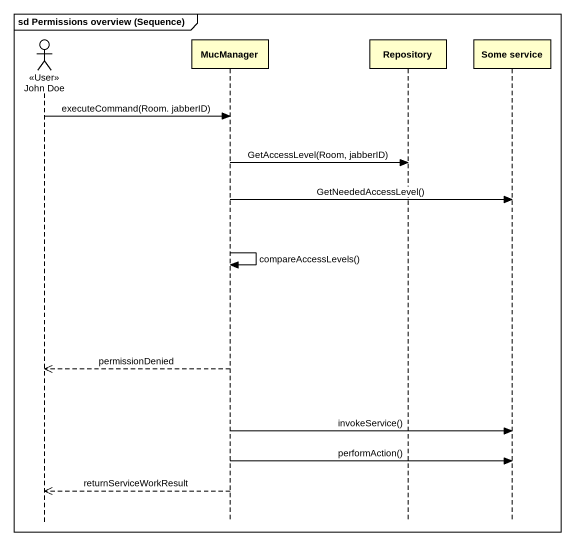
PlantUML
@startuml
mainframe sd Permissions overview (Sequence)
hide footbox
actor "John Doe" as John_Doe <<User>>
participant MucManager
participant Repository
participant "Some service" as Some_service

John_Doe -> MucManager : executeCommand(Room. jabberID)
MucManager -> Repository : GetAccessLevel(Room, jabberID)
MucManager -> Some_service : GetNeededAccessLevel()
MucManager -> MucManager : compareAccessLevels()
MucManager -->> John_Doe : permissionDenied
MucManager -> Some_service : invokeService()
MucManager -> Some_service : performAction()
MucManager -->> John_Doe : returnServiceWorkResult
@enduml
